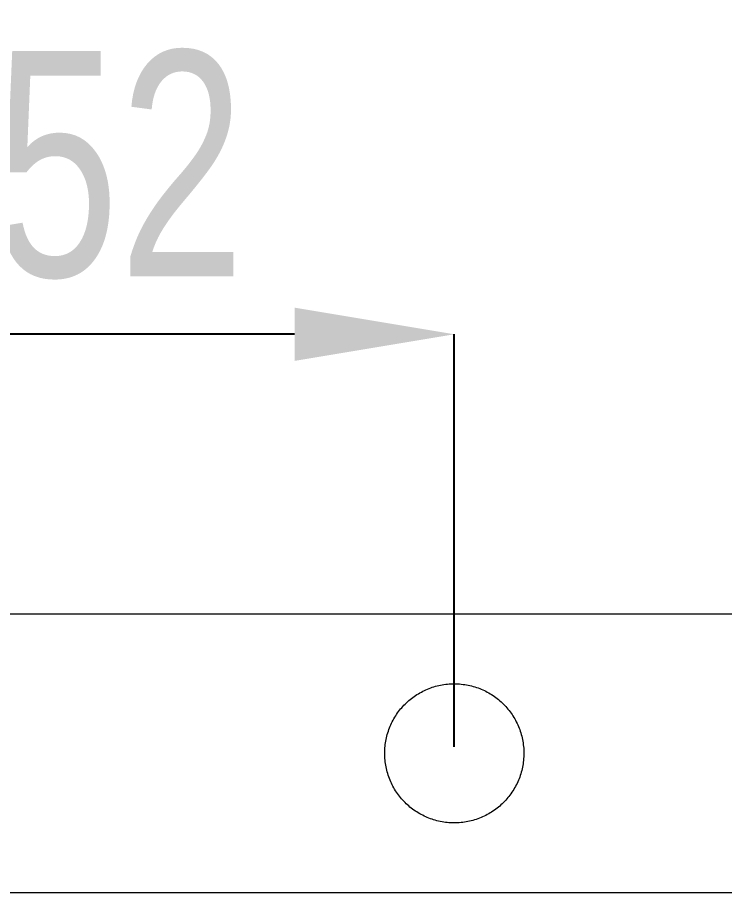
# Model space of a CAD drawing. Header units: millimetres. Extents: x 6878 to 9473, y 4568 to 6402.
# Drawn here: x 8961 to 9060.6, y 5617.8 to 5741.1 of the extents above; entities that cross this region are included whole.
import ezdxf

# ---------------------------------------------------------------- set-up
doc = ezdxf.new("R2010")
doc.units = ezdxf.units.MM
doc.header["$LTSCALE"] = 10
doc.styles.add('SLDTEXTSTYLE0', font='TXT', dxfattribs={"width": 0.75})
doc.dimstyles.new('SLDDIMSTYLE16', dxfattribs={"dimscale": 15, "dimtxt": 2.116667, "dimasz": 1.5, "dimexe": 0, "dimexo": 0.0625, "dimgap": 0.529167, "dimtad": 1, "dimdec": 0, "dimrnd": 1e-09, "dimzin": 12, "dimdsep": 46, "dimtxsty": 'SLDTEXTSTYLE0', "dimcen": 0.09, "dimadec": 0, "dimazin": 3, "dimtfac": 1, "dimtdec": 0, "dimtmove": 0, "dimatfit": 0, "dimfxl": 1, "dimfrac": 2, "dimtolj": 1, "dimtzin": 12, "dimarcsym": 0})

# ---------------------------------------------------------------- blocks, each defined once
blk = doc.blocks.new('*D100')
at = {"color": 0, "lineweight": -2, "transparency": 16777216}
for p, q in [((8870.54, 5638.33), (8870.54, 5696.46)), ((9000.04, 5696.46), (8893.04, 5696.46)), ((9022.54, 5638.33), (9022.54, 5696.46))]:
    blk.add_line(p, q, dxfattribs=at)
at = {"color": 0, "transparency": 16777216}
for points in [[(8893.04, 5700.21), (8893.04, 5692.71), (8870.54, 5696.46)], [(9000.04, 5700.21), (9000.04, 5692.71), (9022.54, 5696.46)]]:
    blk.add_solid(points, dxfattribs=at)
at = {"layer": 'Defpoints', "color": 0, "transparency": 16777216}
for p in [(8870.54, 5696.46), (8870.54, 5637.39), (9022.54, 5637.4)]:
    blk.add_point(p, dxfattribs=at)
at = {"color": 0, "transparency": 16777216, "insert": (8946.54, 5720.27), "char_height": 31.75, "attachment_point": 5, "style": 'SLDTEXTSTYLE0'}
blk.add_mtext('\\A1;P=152', dxfattribs=at)

msp = doc.modelspace()

# ---------------------------------------------------------------- linework, layer by layer
at = {"lineweight": 0}
for p, q in [((9123.05, 5657.01), (7155.24, 5657.01)), ((7154.26, 5617.78), (9122.07, 5617.78))]:
    msp.add_line(p, q, dxfattribs=at)
msp.add_open_spline([(9032.35, 5637.4), (9032.35, 5638.05), (9032.28, 5638.7), (9032.09, 5639.65), (9032.01, 5639.97), (9031.82, 5640.59), (9031.71, 5640.89), (9031.33, 5641.78), (9031.03, 5642.34), (9030.5, 5643.13), (9030.31, 5643.39), (9029.9, 5643.88), (9029.69, 5644.11), (9029.25, 5644.55), (9029.02, 5644.77), (9028.53, 5645.17), (9028.27, 5645.36), (9027.48, 5645.89), (9026.93, 5646.19), (9026.05, 5646.56), (9025.75, 5646.67), (9025.13, 5646.86), (9024.81, 5646.94), (9023.86, 5647.13), (9023.21, 5647.2), (9022.24, 5647.2), (9021.91, 5647.19), (9021.25, 5647.12), (9020.93, 5647.07), (9020.3, 5646.95), (9019.99, 5646.87), (9019.37, 5646.68), (9019.06, 5646.57), (9018.17, 5646.2), (9017.61, 5645.9), (9016.82, 5645.37), (9016.57, 5645.18), (9016.08, 5644.78), (9015.84, 5644.57), (9015.17, 5643.9), (9014.77, 5643.42), (9014.24, 5642.62), (9014.07, 5642.35), (9013.77, 5641.79), (9013.63, 5641.5), (9013.38, 5640.91), (9013.27, 5640.61), (9013.08, 5640), (9013, 5639.68), (9012.8, 5638.72), (9012.74, 5638.07), (9012.73, 5636.77), (9012.8, 5636.11), (9013.05, 5634.84), (9013.24, 5634.22), (9013.74, 5633.02), (9014.04, 5632.46), (9014.57, 5631.67), (9014.76, 5631.42), (9015.16, 5630.92), (9015.38, 5630.69), (9016.05, 5630.02), (9016.53, 5629.62), (9017.32, 5629.09), (9017.59, 5628.92), (9018.16, 5628.62), (9018.44, 5628.48), (9019.32, 5628.11), (9019.93, 5627.92), (9020.89, 5627.72), (9021.22, 5627.67), (9021.87, 5627.61), (9022.52, 5627.57), (9023.16, 5627.6), (9023.82, 5627.67), (9024.14, 5627.72), (9025.1, 5627.91), (9025.72, 5628.1), (9026.61, 5628.47), (9026.9, 5628.61), (9027.46, 5628.91), (9027.73, 5629.07), (9028.26, 5629.42), (9028.51, 5629.61), (9029, 5630.01), (9029.24, 5630.23), (9029.91, 5630.9), (9030.31, 5631.38), (9030.84, 5632.17), (9031.01, 5632.44), (9031.32, 5633.01), (9031.46, 5633.3), (9031.83, 5634.19), (9032.02, 5634.8), (9032.21, 5635.75), (9032.26, 5636.08), (9032.33, 5636.74), (9032.35, 5637.07), (9032.35, 5637.4)], degree=3, knots=[0, 0, 0, 0, 0.03125, 0.03125, 0.046875, 0.046875, 0.0625, 0.0625, 0.09375, 0.09375, 0.109375, 0.109375, 0.125, 0.125, 0.140625, 0.140625, 0.15625, 0.15625, 0.1875, 0.1875, 0.203125, 0.203125, 0.21875, 0.21875, 0.25, 0.25, 0.265625, 0.265625, 0.28125, 0.28125, 0.296875, 0.296875, 0.3125, 0.3125, 0.34375, 0.34375, 0.359375, 0.359375, 0.375, 0.375, 0.40625, 0.40625, 0.421875, 0.421875, 0.4375, 0.4375, 0.453125, 0.453125, 0.46875, 0.46875, 0.5, 0.5, 0.53125, 0.53125, 0.5625, 0.5625, 0.59375, 0.59375, 0.609375, 0.609375, 0.625, 0.625, 0.65625, 0.65625, 0.671875, 0.671875, 0.6875, 0.6875, 0.71875, 0.71875, 0.734375, 0.734375, 0.75, 0.765625, 0.765625, 0.78125, 0.78125, 0.8125, 0.8125, 0.828125, 0.828125, 0.84375, 0.84375, 0.859375, 0.859375, 0.875, 0.875, 0.90625, 0.90625, 0.921875, 0.921875, 0.9375, 0.9375, 0.96875, 0.96875, 0.984375, 0.984375, 1, 1, 1, 1], dxfattribs=at)

# ---------------------------------------------------------------- dimensions: what is measured, and where the dimension line sits
dim = msp.add_linear_dim(base=(8870.54, 5696.46), p1=(9022.54, 5637.4), p2=(8870.54, 5637.39), text='P=<>', dimstyle='SLDDIMSTYLE16')
dim.commit()
dim.dimension.update_dxf_attribs({"geometry": '*D100', "text_midpoint": (8946.54, 5720.27)})

doc.saveas('drawing.dxf')
